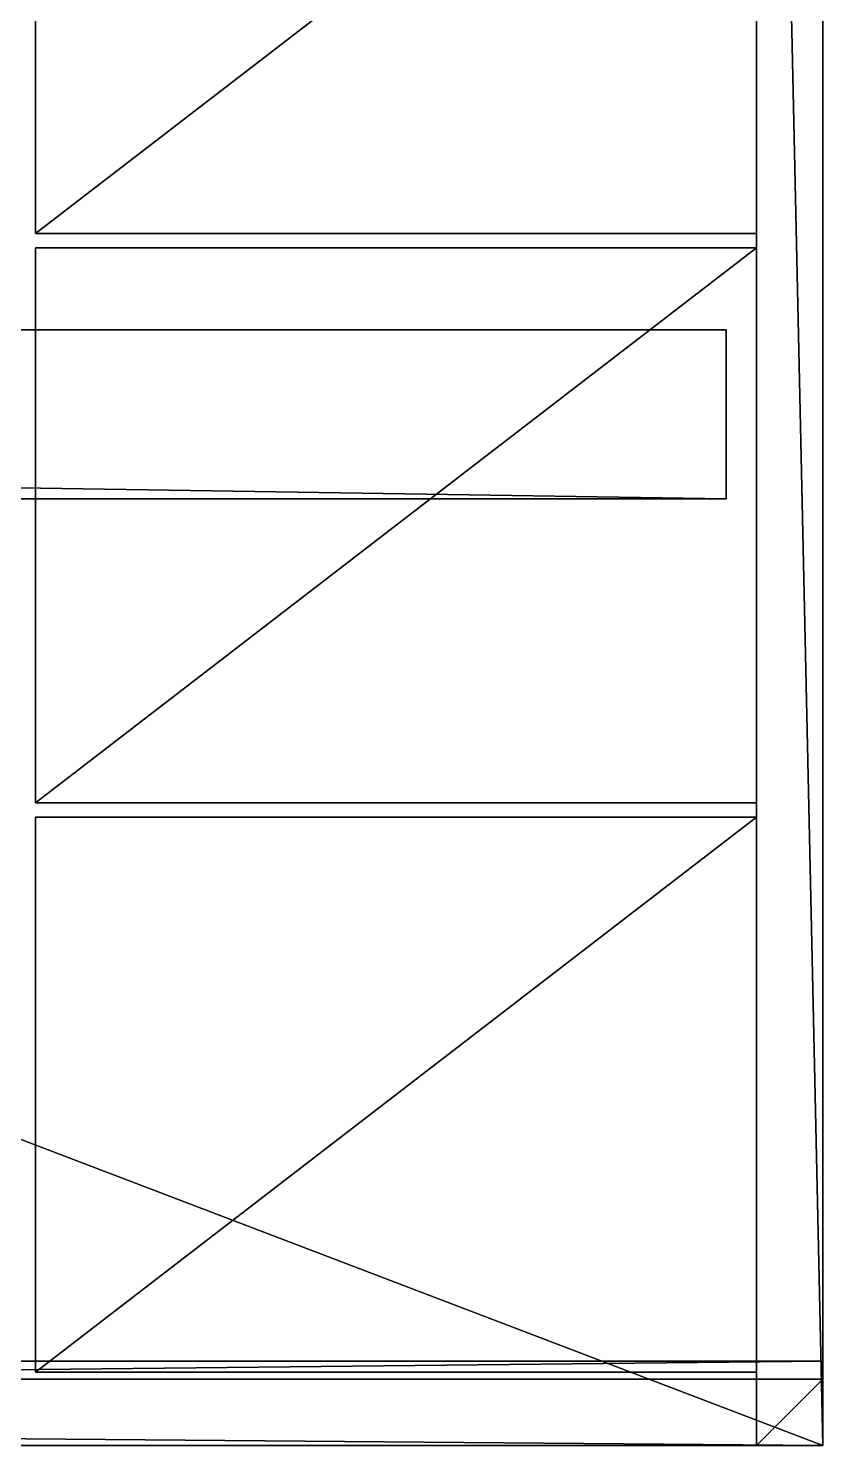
# Model space of a CAD drawing. Header units: millimetres. Extents: x -2500 to 6540, y -1255 to 1270.
# Drawn here: x 5881 to 6540, y -1255 to -80 of the extents above; entities that cross this region are included whole.
import ezdxf

# ---------------------------------------------------------------- set-up
doc = ezdxf.new("R2010")
doc.units = ezdxf.units.MM

msp = doc.modelspace()

# ---------------------------------------------------------------- linework, layer by layer
at = {"layer": 'CAD_75LAB'}
for points in [[(6540, -1255, 1030), (-40, -1255, 1030), (-40, 1255, 1030)], [(6540, 1255, 1030), (6540, -1255, 1030), (-40, 1255, 1030)], [(6540, -1255, 1120), (-40, 1255, 1120), (-40, -1255, 1120)], [(6540, 1255, 1120), (-40, 1255, 1120), (6540, -1255, 1120)], [(6485, -1255, 3560), (6485, 1255, 3615), (6485, 1255, 3560)], [(6485, -1255, 3615), (6485, 1255, 3615), (6485, -1255, 3560)], [(6485, 1255, 3560), (6540, -1255, 3560), (6485, -1255, 3560)], [(6540, 1255, 3560), (6540, -1255, 3560), (6485, 1255, 3560)], [(6485, 1255, 3615), (6485, -1255, 3615), (6540, -1255, 3615)], [(6540, 1255, 3615), (6485, 1255, 3615), (6540, -1255, 3615)], [(6540, -1255, 1030), (6540, 1255, 1030), (6540, 1255, 1120)], [(6540, -1255, 1120), (6540, -1255, 1030), (6540, 1255, 1120)], [(6540, -1255, 3560), (6540, 1255, 3560), (6540, 1255, 3615)], [(6540, -1255, 3615), (6540, -1255, 3560), (6540, 1255, 3615)], [(5887, -250, 1123), (5887, 210, 1261), (5887, 210, 1123)], [(5887, -250, 1261), (5887, 210, 1261), (5887, -250, 1123)], [(6485, 210, 1123), (5887, -250, 1123), (5887, 210, 1123)], [(6485, 210, 1123), (6485, -250, 1123), (5887, -250, 1123)], [(6485, 210, 1261), (5887, 210, 1261), (5887, -250, 1261)], [(6485, 210, 1261), (5887, -250, 1261), (6485, -250, 1261)], [(6485, -250, 1123), (6485, 210, 1123), (6485, 210, 1261)], [(6485, -250, 1261), (6485, -250, 1123), (6485, 210, 1261)], [(6485, -250, 1261), (5887, -250, 1123), (6485, -250, 1123)], [(6485, -250, 1261), (5887, -250, 1261), (5887, -250, 1123)], [(5887, -722, 1123), (5887, -262, 1261), (5887, -262, 1123)], [(5887, -722, 1261), (5887, -262, 1261), (5887, -722, 1123)], [(6485, -262, 1261), (6485, -262, 1123), (5887, -262, 1123)], [(6485, -262, 1261), (5887, -262, 1123), (5887, -262, 1261)], [(6485, -262, 1123), (5887, -722, 1123), (5887, -262, 1123)], [(6485, -262, 1123), (6485, -722, 1123), (5887, -722, 1123)], [(6485, -262, 1261), (5887, -262, 1261), (5887, -722, 1261)], [(6485, -262, 1261), (5887, -722, 1261), (6485, -722, 1261)], [(5887, -722, 1267), (5887, -262, 1405), (5887, -262, 1267)], [(5887, -722, 1405), (5887, -262, 1405), (5887, -722, 1267)], [(6485, -262, 1405), (6485, -262, 1267), (5887, -262, 1267)], [(6485, -262, 1405), (5887, -262, 1267), (5887, -262, 1405)], [(6485, -262, 1267), (5887, -722, 1267), (5887, -262, 1267)], [(6485, -262, 1267), (6485, -722, 1267), (5887, -722, 1267)], [(6485, -262, 1405), (5887, -262, 1405), (5887, -722, 1405)], [(6485, -262, 1405), (5887, -722, 1405), (6485, -722, 1405)], [(6485, -722, 1123), (6485, -262, 1123), (6485, -262, 1261)], [(6485, -722, 1261), (6485, -722, 1123), (6485, -262, 1261)], [(6485, -722, 1267), (6485, -262, 1267), (6485, -262, 1405)], [(6485, -722, 1405), (6485, -722, 1267), (6485, -262, 1405)], [(6460, -330, 1030), (6460, -330, 780), (-2500, -330, 780)], [(6460, -330, 1030), (-2500, -330, 780), (-2500, -330, 1030)], [(6460, -470, 780), (-2500, -470, 780), (-2500, -330, 780)], [(6460, -330, 780), (6460, -470, 780), (-2500, -330, 780)], [(6460, -470, 1030), (-2500, -330, 1030), (-2500, -470, 1030)], [(6460, -330, 1030), (-2500, -330, 1030), (6460, -470, 1030)], [(6460, -330, 1030), (6460, -470, 780), (6460, -330, 780)], [(6460, -470, 1030), (6460, -470, 780), (6460, -330, 1030)], [(6460, -470, 1030), (-2500, -470, 780), (6460, -470, 780)], [(6460, -470, 1030), (-2500, -470, 1030), (-2500, -470, 780)], [(6485, -722, 1261), (5887, -722, 1123), (6485, -722, 1123)], [(6485, -722, 1261), (5887, -722, 1261), (5887, -722, 1123)], [(6485, -722, 1405), (5887, -722, 1267), (6485, -722, 1267)], [(6485, -722, 1405), (5887, -722, 1405), (5887, -722, 1267)], [(5887, -1194, 1123), (5887, -734, 1261), (5887, -734, 1123)], [(5887, -1194, 1261), (5887, -734, 1261), (5887, -1194, 1123)], [(6485, -734, 1261), (6485, -734, 1123), (5887, -734, 1123)], [(6485, -734, 1261), (5887, -734, 1123), (5887, -734, 1261)], [(6485, -734, 1123), (5887, -1194, 1123), (5887, -734, 1123)], [(6485, -734, 1123), (6485, -1194, 1123), (5887, -1194, 1123)], [(6485, -734, 1261), (5887, -734, 1261), (5887, -1194, 1261)], [(6485, -734, 1261), (5887, -1194, 1261), (6485, -1194, 1261)], [(5887, -1194, 1267), (5887, -734, 1405), (5887, -734, 1267)], [(5887, -1194, 1405), (5887, -734, 1405), (5887, -1194, 1267)], [(6485, -734, 1405), (6485, -734, 1267), (5887, -734, 1267)], [(6485, -734, 1405), (5887, -734, 1267), (5887, -734, 1405)], [(6485, -734, 1267), (5887, -1194, 1267), (5887, -734, 1267)], [(6485, -734, 1267), (6485, -1194, 1267), (5887, -1194, 1267)], [(6485, -734, 1405), (5887, -734, 1405), (5887, -1194, 1405)], [(6485, -734, 1405), (5887, -1194, 1405), (6485, -1194, 1405)], [(6485, -1194, 1123), (6485, -734, 1123), (6485, -734, 1261)], [(6485, -1194, 1261), (6485, -1194, 1123), (6485, -734, 1261)], [(6485, -1194, 1267), (6485, -734, 1267), (6485, -734, 1405)], [(6485, -1194, 1405), (6485, -1194, 1267), (6485, -734, 1405)], [(6540, -1185, 1190), (6540, -1185, 1120), (-40, -1185, 1120)], [(6540, -1185, 1190), (-40, -1185, 1120), (-40, -1185, 1190)], [(6540, -1185, 1120), (-40, -1255, 1120), (-40, -1185, 1120)], [(6540, -1185, 1120), (6540, -1255, 1120), (-40, -1255, 1120)], [(6540, -1185, 1190), (-40, -1185, 1190), (-40, -1255, 1190)], [(6540, -1185, 1190), (-40, -1255, 1190), (6540, -1255, 1190)], [(6540, -1255, 1190), (6540, -1255, 1120), (6540, -1185, 1120)], [(6540, -1255, 1190), (6540, -1185, 1120), (6540, -1185, 1190)], [(6485, -1194, 1261), (5887, -1194, 1123), (6485, -1194, 1123)], [(6485, -1194, 1261), (5887, -1194, 1261), (5887, -1194, 1123)], [(6485, -1194, 1405), (5887, -1194, 1267), (6485, -1194, 1267)], [(6485, -1194, 1405), (5887, -1194, 1405), (5887, -1194, 1267)], [(6540, -1200, 3560), (-40, -1200, 3560), (-40, -1200, 3615)], [(6540, -1200, 3615), (6540, -1200, 3560), (-40, -1200, 3615)], [(6540, -1255, 3560), (-40, -1255, 3560), (-40, -1200, 3560)], [(6540, -1200, 3560), (6540, -1255, 3560), (-40, -1200, 3560)], [(6540, -1255, 3615), (-40, -1200, 3615), (-40, -1255, 3615)], [(6540, -1200, 3615), (-40, -1200, 3615), (6540, -1255, 3615)], [(6485, -1255, 3560), (6485, -1200, 1120), (6485, -1255, 1120)], [(6485, -1255, 3560), (6485, -1200, 3560), (6485, -1200, 1120)], [(6540, -1200, 3560), (6540, -1200, 1120), (6485, -1200, 1120)], [(6540, -1200, 3560), (6485, -1200, 1120), (6485, -1200, 3560)], [(6540, -1200, 1120), (6485, -1255, 1120), (6485, -1200, 1120)], [(6540, -1200, 1120), (6540, -1255, 1120), (6485, -1255, 1120)], [(6540, -1200, 3560), (6485, -1200, 3560), (6485, -1255, 3560)], [(6540, -1200, 3560), (6485, -1255, 3560), (6540, -1255, 3560)], [(6540, -1255, 3560), (6540, -1255, 1120), (6540, -1200, 1120)], [(6540, -1255, 3560), (6540, -1200, 1120), (6540, -1200, 3560)], [(6540, -1255, 3615), (6540, -1255, 3560), (6540, -1200, 3560)], [(6540, -1255, 3615), (6540, -1200, 3560), (6540, -1200, 3615)], [(6540, -1255, 1030), (-40, -1255, 1120), (-40, -1255, 1030)], [(6540, -1255, 1120), (-40, -1255, 1120), (6540, -1255, 1030)], [(6540, -1255, 3560), (-40, -1255, 3615), (-40, -1255, 3560)], [(6540, -1255, 3615), (-40, -1255, 3615), (6540, -1255, 3560)], [(6540, -1255, 1190), (-40, -1255, 1120), (6540, -1255, 1120)], [(6540, -1255, 1190), (-40, -1255, 1190), (-40, -1255, 1120)], [(6540, -1255, 3560), (6485, -1255, 1120), (6540, -1255, 1120)], [(6540, -1255, 3560), (6485, -1255, 3560), (6485, -1255, 1120)], [(6540, -1255, 3615), (6485, -1255, 3560), (6540, -1255, 3560)], [(6540, -1255, 3615), (6485, -1255, 3615), (6485, -1255, 3560)]]:
    msp.add_3dface(points, dxfattribs=at)

doc.saveas('drawing.dxf')
